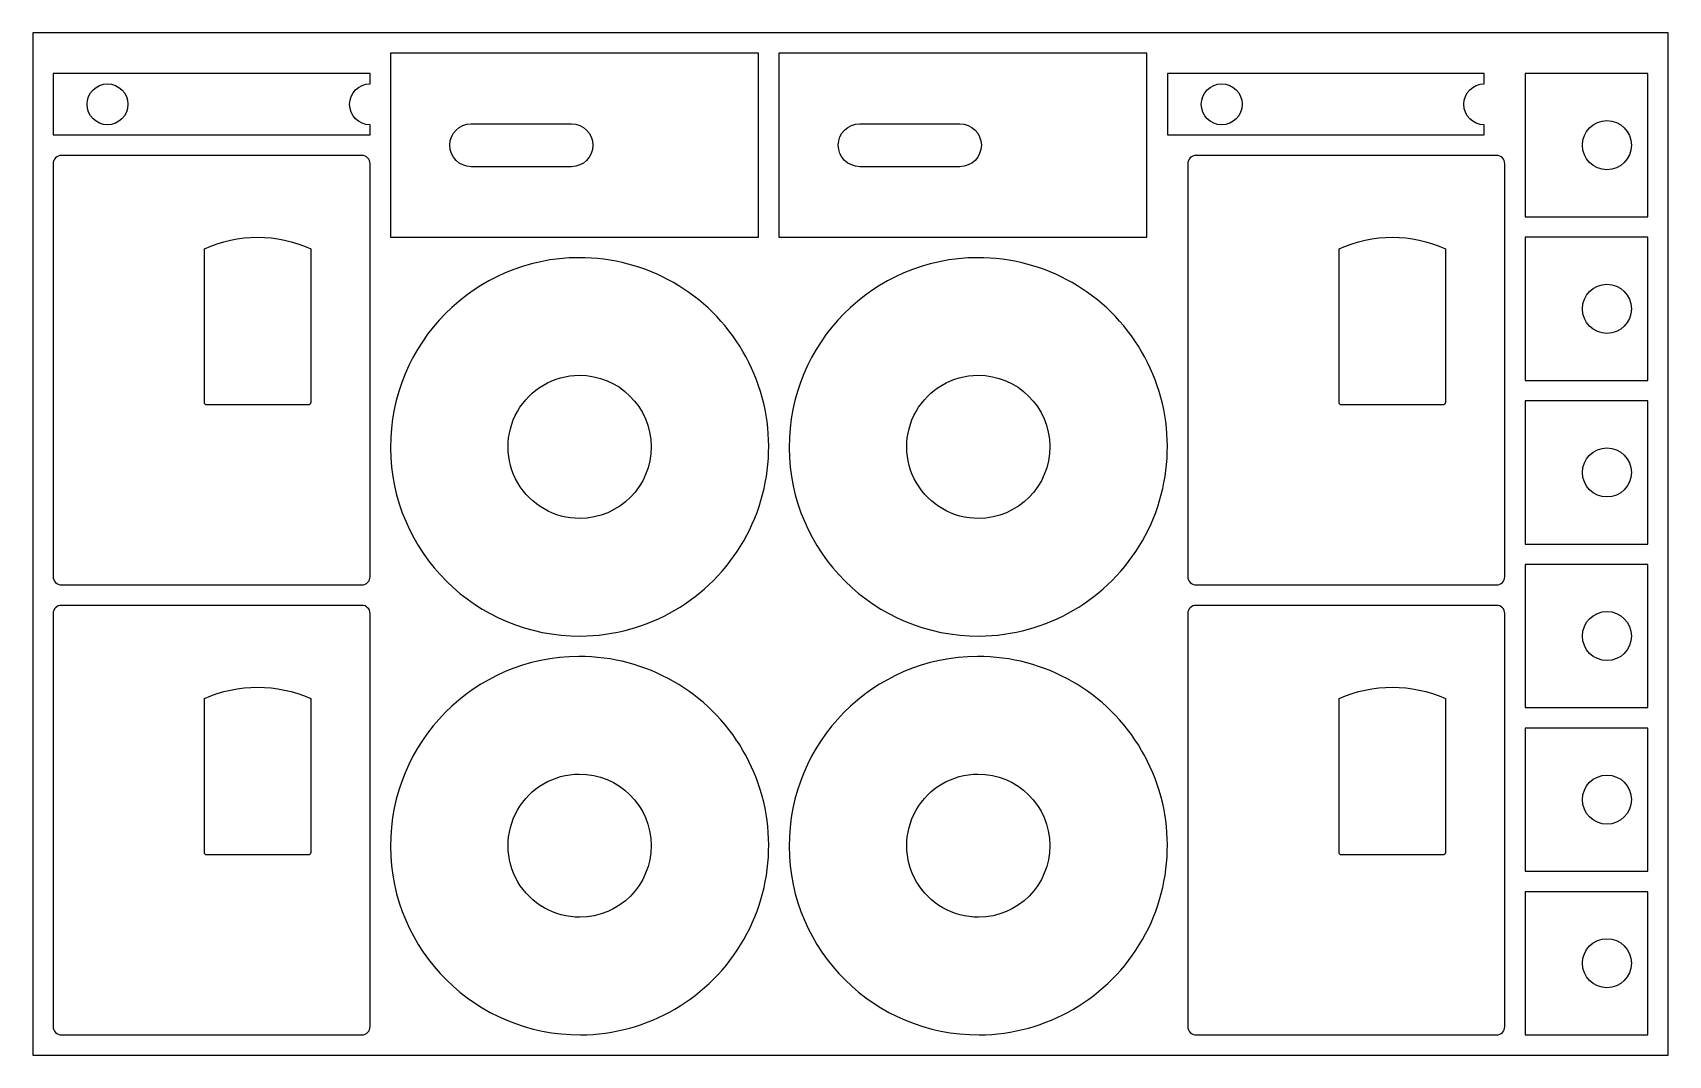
# Model space of a CAD drawing. Header units: metres. Extents: x 0 to 800, y 0 to 500.
import ezdxf

# ---------------------------------------------------------------- set-up
doc = ezdxf.new("R2010")
doc.units = ezdxf.units.M

msp = doc.modelspace()

# ---------------------------------------------------------------- linework, layer by layer
for points in [[(0, 0), (800, 0), (800, 500), (0, 500)], [(355, 490), (175, 490), (175, 400), (355, 400)], [(545, 490), (365, 490), (365, 400), (545, 400)], [(790, 480), (730, 480), (730, 410), (790, 410)], [(790, 400), (730, 400), (730, 330), (790, 330)], [(790, 320), (730, 320), (730, 250), (790, 250)], [(790, 240), (730, 240), (730, 170), (790, 170)], [(790, 160), (730, 160), (730, 90), (790, 90)], [(790, 80), (730, 80), (730, 10), (790, 10)]]:
    msp.add_lwpolyline(points, close=True)
for points in [[(10, 450), (165, 450), (165, 455, -1), (165, 475), (165, 480), (10, 480)], [(555, 450), (710, 450), (710, 455, -1), (710, 475), (710, 480), (555, 480)], [(26.58, 465, -1), (46.58, 465, -1)], [(571.58, 465, -1), (591.58, 465, -1)], [(770, 457, -1), (770, 433, -1)], [(214.5, 434.5, -1), (214.5, 455.5), (263.5, 455.5, -1), (263.5, 434.5)], [(404.5, 434.5, -1), (404.5, 455.5), (453.5, 455.5, -1), (453.5, 434.5)], [(10, 234, 0.414214), (14, 230), (161, 230, 0.414214), (165, 234), (165, 436, 0.414214), (161, 440), (14, 440, 0.414214), (10, 436)], [(565, 234, 0.414214), (569, 230), (716, 230, 0.414214), (720, 234), (720, 436, 0.414214), (716, 440), (569, 440, 0.414214), (565, 436)], [(136, 394.38), (136, 319.2, -0.414214), (134.8, 318), (85.2, 318, -0.414214), (84, 319.2), (84, 394.38, -0.215974)], [(691, 394.38), (691, 319.2, -0.414214), (689.8, 318), (640.2, 318, -0.414214), (639, 319.2), (639, 394.38, -0.215974)], [(267.1, 390, 1), (267.9, 205, 1)], [(462.1, 390, 1), (462.9, 205, 1)], [(770, 377, -1), (770, 353, -1)], [(267.35, 332.5, -1), (267.65, 262.5, -1)], [(462.35, 332.5, -1), (462.65, 262.5, -1)], [(770, 297, -1), (770, 273, -1)], [(10, 14, 0.414214), (14, 10), (161, 10, 0.414214), (165, 14), (165, 216, 0.414214), (161, 220), (14, 220, 0.414214), (10, 216)], [(565, 14, 0.414214), (569, 10), (716, 10, 0.414214), (720, 14), (720, 216, 0.414214), (716, 220), (569, 220, 0.414214), (565, 216)], [(770, 217, -1), (770, 193, -1)], [(267.1, 195, 1), (267.9, 10, 1)], [(462.1, 195, 1), (462.9, 10, 1)], [(136, 174.38), (136, 99.2, -0.414214), (134.8, 98), (85.2, 98, -0.414214), (84, 99.2), (84, 174.38, -0.215974)], [(691, 174.38), (691, 99.2, -0.414214), (689.8, 98), (640.2, 98, -0.414214), (639, 99.2), (639, 174.38, -0.215974)], [(267.35, 137.5, -1), (267.65, 67.5, -1)], [(462.35, 137.5, -1), (462.65, 67.5, -1)], [(770, 137, -1), (770, 113, -1)], [(770, 57, -1), (770, 33, -1)]]:
    msp.add_lwpolyline(points, format="xyb", close=True)

doc.saveas('drawing.dxf')
